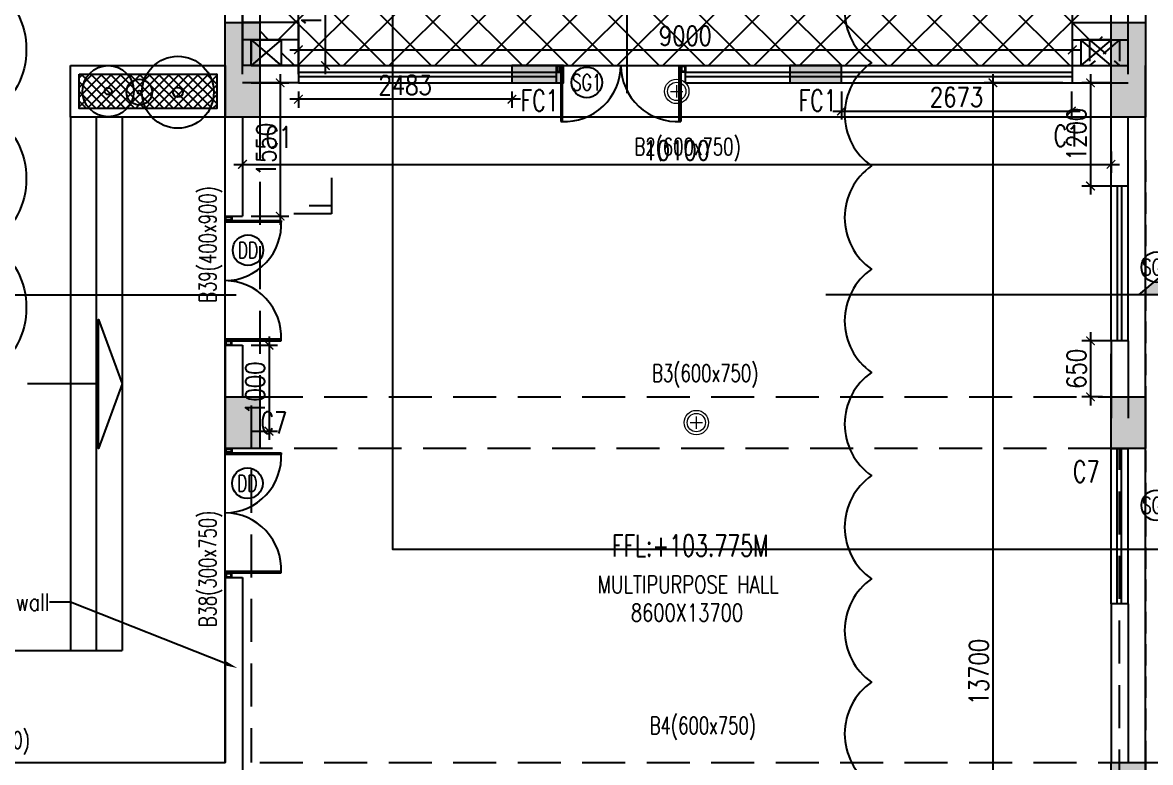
# Model space of a CAD drawing. Extents: x -32840 to 422982, y 280745 to 888746.
# Drawn here: x 100920 to 114036, y 867037 to 875637 of the extents above; entities that cross this region are included whole.
import ezdxf
from ezdxf import colors
from ezdxf.entities.mleader import LeaderData, LeaderLine
from ezdxf.enums import TextEntityAlignment as Align
from ezdxf.math import Vec2, Vec3

# ---------------------------------------------------------------- set-up
doc = ezdxf.new("R2010")
doc.units = 0
doc.header["$LTSCALE"] = 1000
doc.header["$PDMODE"] = 3
for name, pattern in [('ACAD_ISO07W100', [3, 0, -3]), ('CONTINOUS', [0]), ('HIDDEN', [0.375, 0.25, -0.125]), ('HIDDEN2', [0.1875, 0.125, -0.0625])]:
    doc.linetypes.add(name, pattern=pattern)
doc.layers.get('Defpoints').update_dxf_attribs({"linetype": 'HIDDEN'})
for name, color, linetype in [('A-Chejja', 5, 'HIDDEN'), ('a-dim', 3, 'Continuous'), ('A-DOOR', 1, 'Continuous'), ('A-duct', 1, 'Continuous'), ('A-Duct Above', 20, 'HIDDEN2'), ('A-FL-Drop', 3, 'Continuous'), ('A-LVL', 31, 'HIDDEN'), ('A-PLINE', 2, 'Continuous'), ('A-RD', 6, 'Continuous'), ('A-Rev', 31, 'Continuous'), ('A-STAIR', 2, 'Continuous'), ('A-Tag LVl', 2, 'Continuous'), ('A-TAG-DW', 2, 'Continuous'), ('A-TXT', 6, 'Continuous'), ('A-WALL', 7, 'CONTINOUS'), ('a-win', 1, 'Continuous'), ('COLNO', 6, 'Continuous'), ('HATCH', 8, 'Continuous'), ('S-BEAM', 2, 'Continuous'), ('S-BEAM NO', 3, 'Continuous'), ('S-RCWALL', 10, 'Continuous'), ('S-RCWALL HATCH', 165, 'Continuous'), ('secton', 8, 'Continuous'), ('STR-HATCH', 252, 'Continuous'), ('trees', 254, 'Continuous')]:
    doc.layers.add(name, color=color, linetype=linetype)
doc.layers.add('STR-CAMBER', color=5, linetype='Continuous', lineweight=0)
doc.styles.add('ROMANS', font='romans.shx', dxfattribs={"width": 0.8})
doc.dimstyles.new('dim-1', dxfattribs={"dimscale": 100, "dimtxt": 2.25, "dimasz": 1, "dimexe": 1, "dimexo": 1, "dimgap": 0.5, "dimtad": 1, "dimdec": 0, "dimzin": 3, "dimdsep": 46, "dimtxsty": 'ROMANS', "dimblk": 'ARCHTICK', "dimcen": 0.0625, "dimdle": 1, "dimclrd": 256, "dimclre": 256, "dimclrt": 6, "dimadec": 0, "dimazin": 0, "dimtfac": 1, "dimtdec": 0, "dimtix": 1, "dimtmove": 1, "dimatfit": 3, "dimfxl": 1, "dimfrac": 2, "dimtolj": 1, "dimtzin": 3, "dimarcsym": 0})

# ---------------------------------------------------------------- blocks, each defined once
blk = doc.blocks.new('A$C6b1eea8e')
at = {"layer": 'S-RCWALL HATCH'}
for points in [[(28320.4, 24848.1), (28720.4, 24848.1), (28720.4, 23748.1), (28320.4, 23748.1)], [(38620.4, 24848.1), (39020.4, 24848.1), (39020.4, 23748.1), (38620.4, 23748.1)], [(31653.7, 24348.1), (31653.7, 24148.1), (32253.7, 24148.1), (32253.7, 24348.1)], [(34887.1, 24348), (34887.1, 24148), (35487.1, 24148), (35487.1, 24348)], [(28320.7, 19898.1), (28720.7, 19898.1), (28720.7, 20498.1), (28320.7, 20498.1)], [(38620.4, 19898.1), (39020.4, 19898.1), (39020.4, 20498.1), (38620.4, 20498.1)], [(38620.4, 15648.4), (39020.4, 15648.4), (39020.4, 16248.1), (38620.4, 16248.1)]]:
    blk.add_hatch(color=8, dxfattribs=at).paths.add_polyline_path(points)
at = {"layer": 'STR-HATCH', "linetype": 'Continuous', "lineweight": -2, "ltscale": 0.25}
h = blk.add_hatch(dxfattribs=at)
h.set_pattern_fill('ANSI37', color=8, scale=3000, style=0)
h.set_pattern_definition([(45, (3604.27, 24201.85), (-265.165, 265.165), []), (135, (3604.27, 24201.85), (-265.165, -265.165), [])])
h.paths.add_polyline_path([(38520.4, 24348.1), (38170.4, 24348.1), (38170.4, 24648.1), (38520.4, 24648.1)], flags=17)
h.paths.add_polyline_path([(28720.4, 24648.1), (28970.4, 24648.1), (28970.4, 24348.1), (38520.4, 24348.1), (38520.4, 26648.1), (28720.4, 26648.1)])
at = {"layer": 'A-duct', "color": 8}
for p, q in [((28620.4, 24648.1), (28970.4, 24348.1)), ((28970.4, 24648.1), (28620.4, 24348.1)), ((38620.4, 24348.1), (38270.4, 24648.1)), ((38620.4, 24648.1), (38270.4, 24348.1))]:
    blk.add_line(p, q, dxfattribs=at)
at = {"layer": 'S-BEAM', "color": 8, "ltscale": 2}
for p, q in [((28720.4, 26648.1), (28720.4, 24348.1)), ((38620.4, 24348.1), (38620.4, 26648.1)), ((28620.4, 24348.1), (38420.4, 24348.1)), ((39020.4, 6348.1), (39020.4, 24348.1))]:
    blk.add_line(p, q, dxfattribs=at)
at = {"layer": 'S-BEAM', "color": 8, "linetype": 'HIDDEN', "ltscale": 2}
for p, q in [((28720.4, 23748.1), (28720.4, 20498.1)), ((38620.4, 20498.1), (38620.4, 23748.1)), ((28720.7, 20498.1), (38620.4, 20498.1)), ((28620.4, 20398.1), (28620.4, 16248.1)), ((38620.4, 19898.1), (28720.7, 19898.1)), ((38720.4, 15897.8), (38720.4, 19898.1)), ((28720.7, 16248.1), (38620.4, 16248.1))]:
    blk.add_line(p, q, dxfattribs=at)
at = {"layer": 'S-BEAM', "color": 8}
for points in [[(28620.4, 24648.1), (28970.4, 24648.1), (28970.4, 24348.1), (28620.4, 24348.1)], [(38270.4, 24348.1), (38620.4, 24348.1), (38620.4, 24648.1), (38270.4, 24648.1)]]:
    blk.add_lwpolyline(points, close=True, dxfattribs=at)
blk.add_lwpolyline([(12820.4, 16948.1), (12820.4, 16948.1), (12820.4, 16247.8), (28320.4, 16247.8), (28320.4, 24348.1)], dxfattribs=at)
at = {"layer": 'S-BEAM', "color": 8, "linetype": 'HIDDEN', "ltscale": 750}
blk.add_lwpolyline([(38620.4, 23748.1), (28720.4, 23748.1)], dxfattribs=at)
at = {"layer": 'S-RCWALL', "color": 8}
for points in [[(28320.4, 24848.1), (28720.4, 24848.1), (28720.4, 23748.1), (28320.4, 23748.1)], [(38620.4, 24848.1), (39020.4, 24848.1), (39020.4, 23748.1), (38620.4, 23748.1)], [(31653.7, 24348.1), (31653.7, 24148.1), (32253.7, 24148.1), (32253.7, 24348.1)], [(34887.1, 24348), (34887.1, 24148), (35487.1, 24148), (35487.1, 24348)], [(28320.7, 20498.1), (28720.7, 20498.1), (28720.7, 19898.1), (28320.7, 19898.1)], [(38620.4, 20498.1), (39020.4, 20498.1), (39020.4, 19898.1), (38620.4, 19898.1)], [(38620.4, 16248.1), (39020.4, 16248.1), (39020.4, 15648.1), (38620.4, 15648.1)]]:
    blk.add_lwpolyline(points, close=True, dxfattribs=at)
at = {"layer": 'secton', "color": 8, "linetype": 'Continuous'}
for p, q in [((29555.9, 23045.1), (29555.9, 22623.1)), ((29555.9, 22716.5), (29297.5, 22716.5)), ((29555.9, 22623.1), (29117.7, 22623.1))]:
    blk.add_line(p, q, dxfattribs=at)
at = {"layer": 'STR-CAMBER', "color": 8, "ltscale": 0.5}
for p, q in [((33499.2, 24048.1), (33641.6, 24048.1)), ((33570.4, 23976.9), (33570.4, 24119.2)), ((33798.1, 20126.9), (33798.1, 20269.2)), ((33726.9, 20198.1), (33869.2, 20198.1))]:
    blk.add_line(p, q, dxfattribs=at)
at = {"layer": 'STR-CAMBER', "color": 8, "linetype": 'ACAD_ISO07W100', "ltscale": 50}
blk.add_line((33570.4, 23748.1), (33570.4, 6348), dxfattribs=at)
at = {"layer": 'STR-CAMBER', "color": 8, "ltscale": 0.5}
for centre, radius in [((33570.4, 24048.1), 142.3), ((33570.4, 24048.1), 106.7), ((33798.1, 20198.1), 142.3), ((33798.1, 20198.1), 106.7)]:
    blk.add_circle(centre, radius, dxfattribs=at)
at = {"layer": 'COLNO', "color": 8, "style": 'ROMANS', "width": 0.7}
for s, p in [('FC1', (31754.5, 23818)), ('FC1', (34989, 23818)), ('C1', (28786.9, 23390.8)), ('C1', (37951.2, 23406.5)), ('C7', (28730.1, 20073)), ('C7', (38177.1, 19503.3))]:
    blk.add_text(s, height=250, dxfattribs=at).set_placement(p)
at = {"layer": 'S-BEAM NO', "color": 8, "style": 'ROMANS', "width": 0.7}
for s, p in [('B2(600x750)', (33696.4, 23505.6)), ('B3(600x750)', (33902.3, 20872.7)), ('B4(600x750)', (33874.6, 16777.2)), ('B8(300x750)', (25430.2, 16607))]:
    blk.add_text(s, height=200, dxfattribs=at).set_placement(p, align=Align.TOP_CENTER)
for s, p in [('B39(400x900)', (28015.7, 22269)), ('B38(300x750)', (28015.7, 18497))]:
    blk.add_text(s, height=200, rotation=90, dxfattribs=at).set_placement(p, align=Align.TOP_CENTER)
blk = doc.blocks.new('RD')
at = {"style": 'ROMANS', "width": 0.75}
for tag, p in [('RT', (10.24, 14.08)), ('SZ', (10.24, 2.74))]:
    blk.add_attdef(tag, text='', height=9, dxfattribs=at).set_placement(p, align=Align.CENTER)
blk = doc.blocks.new('1500 DOUBLE GLAZING')
for p, q in [((71, 550), (52, 550)), ((1429, 550), (1448, 550)), ((52, 102), (71, 102)), ((1448, 102), (1429, 102))]:
    blk.add_line(p, q)
at = {"color": 8}
for p, q in [((61, 102), (61, 550)), ((1438, 102), (1438, 550))]:
    blk.add_line(p, q, dxfattribs=at)
for points in [[(52, 650), (71, 650), (71, 2), (52, 2)], [(1448, 650), (1429, 650), (1429, 2), (1448, 2)], [(0, 75), (50, 75), (50, 0), (0, 0)], [(8, 67), (42, 67), (42, 8), (8, 8)], [(1500, 75), (1450, 75), (1450, 0), (1500, 0)], [(1492, 67), (1458, 67), (1458, 8), (1492, 8)]]:
    blk.add_lwpolyline(points, close=True)
for centre in [(52, 0), (1448, 0)]:
    blk.add_circle(centre, 2.5)
for centre, radius, start, end in [((92, -7), 658, 0.6017, 93.477), ((1407, -6), 657, 87.2266, 179.4782)]:
    blk.add_arc(centre, radius, start, end, dxfattribs=at)
at = {"layer": 'A-FL-Drop'}
blk.add_line((1500, 0), (0, 0), dxfattribs=at)
blk = doc.blocks.new('sfff')
at = {"color": 101, "lineweight": 25, "ltscale": 0.2}
for radius in [1.71, 0.233]:
    blk.add_circle((0, 0), radius, dxfattribs=at)
blk = doc.blocks.new('TAG-DOOR-WINOW')
blk.add_circle((0, 0), 2.37)
at = {"color": 6, "style": 'ROMANS', "width": 0.7}
blk.add_attdef('DW', text='', height=2.5, dxfattribs=at).set_placement((0, 0), align=Align.MIDDLE_CENTER)
blk = doc.blocks.new('TAG-SEC-ARROW')
h = blk.add_hatch(color=256)
h.paths.add_polyline_path([(-10.11, 0), (-6.5, 0, -0.2206), (-4.2, 4.96)])
h.paths.add_polyline_path([(0, 8.49), (-4.16, 5, -0.175251), (0, 6.5, -0.175251), (4.16, 5)])
h.paths.add_polyline_path([(4.2, 4.96, -0.2206), (6.5, 0), (10.11, 0)])
for p, q in [((0, 8.49), (-10.11, 0)), ((0, 8.49), (10.11, 0)), ((-6.5, 0), (-10.11, 0)), ((6.5, 0), (46.5, 0))]:
    blk.add_line(p, q)
blk.add_arc((0, 0), 6.5, 0, 180)
blk = doc.blocks.new('A$Ce1edbb18')
at = {"layer": 'A-Tag LVl', "xscale": -100.0000000000005, "yscale": 100.0000000000005, "zscale": 100, "rotation": 90}
blk.add_blockref('TAG-SEC-ARROW', (29368, 11129), dxfattribs=at)
at = {"layer": 'A-Tag LVl', "yscale": 100, "zscale": 100}
for p, xscale in [((20176, 4136), 100), ((36332, 4136), -100)]:
    blk.add_blockref('TAG-SEC-ARROW', p, dxfattribs=dict(at, xscale=xscale))
blk = doc.blocks.new('_ArchTick')
at = {"color": 0, "linetype": 'ByBlock', "const_width": 0.15}
blk.add_lwpolyline([(-0.5, -0.5), (0.5, 0.5)], dxfattribs=at)
blk = doc.blocks.new('*D1311')
at = {"layer": 'a-dim', "lineweight": -2, "transparency": 16777216}
for p, q in [((104442, 875037, 0), (104442, 876737, 0)), ((103578, 876637, 0), (104542, 876637, 0)), ((103578, 875137, 0), (104542, 875137, 0))]:
    blk.add_line(p, q, dxfattribs=at)
at = {"layer": 'Defpoints', "color": 0, "transparency": 16777216}
for p in [(103478, 876637, 0), (104442, 876637, 0), (103478, 875137, 0)]:
    blk.add_point(p, dxfattribs=at)
at = {"layer": 'a-dim', "lineweight": -2, "transparency": 16777216, "xscale": 100, "yscale": 100, "zscale": 100}
for p, rotation in [((104442, 876637, 0), 90), ((104442, 875137, 0), 270)]:
    blk.add_blockref('_ArchTick', p, dxfattribs=dict(at, rotation=rotation))
at = {"layer": 'a-dim', "color": 6, "transparency": 16777216, "insert": (104280, 875887, 0), "char_height": 225, "attachment_point": 5, "rotation": 90, "style": 'ROMANS'}
blk.add_mtext('\\A1;1500', dxfattribs=at)
blk = doc.blocks.new('*D1312')
at = {"layer": 'a-dim', "lineweight": -2, "transparency": 16777216}
for p, q in [((113878, 875924, 0), (113028, 875924, 0)), ((113128, 875037, 0), (113128, 876024, 0)), ((113778, 875037, 0), (113778, 876024, 0))]:
    blk.add_line(p, q, dxfattribs=at)
at = {"layer": 'Defpoints', "color": 0, "transparency": 16777216}
for p in [(113128, 875924, 0), (113128, 874937, 0), (113778, 874937, 0)]:
    blk.add_point(p, dxfattribs=at)
at = {"layer": 'a-dim', "lineweight": -2, "transparency": 16777216, "xscale": 100, "yscale": 100, "zscale": 100, "rotation": 180}
blk.add_blockref('_ArchTick', (113128, 875924, 0), dxfattribs=at)
at = {"layer": 'a-dim', "lineweight": -2, "transparency": 16777216, "xscale": 100, "yscale": 100, "zscale": 100}
blk.add_blockref('_ArchTick', (113778, 875924, 0), dxfattribs=at)
at = {"layer": 'a-dim', "color": 6, "transparency": 16777216, "insert": (113453, 876097, 0), "char_height": 225, "attachment_point": 5, "style": 'ROMANS'}
blk.add_mtext('\\A1;EQ', dxfattribs=at)
blk = doc.blocks.new('*D1313')
at = {"layer": 'a-dim', "lineweight": -2, "transparency": 16777216}
for p, q in [((113339, 875037, 0), (113339, 873637, 0)), ((113578, 874937, 0), (113239, 874937, 0)), ((113578, 873737, 0), (113239, 873737, 0))]:
    blk.add_line(p, q, dxfattribs=at)
at = {"layer": 'Defpoints', "color": 0, "transparency": 16777216}
for p in [(113678, 874937, 0), (113339, 873737, 0), (113678, 873737, 0)]:
    blk.add_point(p, dxfattribs=at)
at = {"layer": 'a-dim', "lineweight": -2, "transparency": 16777216, "xscale": 100, "yscale": 100, "zscale": 100}
for p, rotation in [((113339, 874937, 0), 90), ((113339, 873737, 0), 270)]:
    blk.add_blockref('_ArchTick', p, dxfattribs=dict(at, rotation=rotation))
at = {"layer": 'a-dim', "color": 6, "transparency": 16777216, "insert": (113177, 874337, 0), "char_height": 225, "attachment_point": 5, "rotation": 90, "style": 'ROMANS'}
blk.add_mtext('\\A1;1200', dxfattribs=at)
blk = doc.blocks.new('*D1314')
at = {"layer": 'a-dim', "lineweight": -2, "transparency": 16777216}
for p, q in [((113339, 872037, 0), (113339, 871187, 0)), ((113578, 871937, 0), (113239, 871937, 0)), ((113478, 871287, 0), (113239, 871287, 0))]:
    blk.add_line(p, q, dxfattribs=at)
at = {"layer": 'Defpoints', "color": 0, "transparency": 16777216}
for p in [(113678, 871937, 0), (113339, 871287, 0), (113578, 871287, 0)]:
    blk.add_point(p, dxfattribs=at)
at = {"layer": 'a-dim', "lineweight": -2, "transparency": 16777216, "xscale": 100, "yscale": 100, "zscale": 100}
for p, rotation in [((113339, 871937, 0), 90), ((113339, 871287, 0), 270)]:
    blk.add_blockref('_ArchTick', p, dxfattribs=dict(at, rotation=rotation))
at = {"layer": 'a-dim', "color": 6, "transparency": 16777216, "insert": (113177, 871612, 0), "char_height": 225, "attachment_point": 5, "rotation": 90, "style": 'ROMANS'}
blk.add_mtext('\\A1;650', dxfattribs=at)
blk = doc.blocks.new('*D1315')
at = {"layer": 'a-dim', "lineweight": -2, "transparency": 16777216}
for p, q in [((103916, 875037, 0), (103916, 873287, 0)), ((103578, 874937, 0), (104016, 874937, 0)), ((103578, 873387, 0), (104016, 873387, 0))]:
    blk.add_line(p, q, dxfattribs=at)
at = {"layer": 'Defpoints', "color": 0, "transparency": 16777216}
for p in [(103478, 874937, 0), (103478, 873387, 0), (103916, 873387, 0)]:
    blk.add_point(p, dxfattribs=at)
at = {"layer": 'a-dim', "lineweight": -2, "transparency": 16777216, "xscale": 100, "yscale": 100, "zscale": 100}
for p, rotation in [((103916, 874937, 0), 90), ((103916, 873387, 0), 270)]:
    blk.add_blockref('_ArchTick', p, dxfattribs=dict(at, rotation=rotation))
at = {"layer": 'a-dim', "color": 6, "transparency": 16777216, "insert": (103753, 874162, 0), "char_height": 225, "attachment_point": 5, "rotation": 90, "style": 'ROMANS'}
blk.add_mtext('\\A1;1550', dxfattribs=at)
blk = doc.blocks.new('*D1316')
at = {"layer": 'a-dim', "lineweight": -2, "transparency": 16777216}
for p, q in [((103786, 871987, 0), (103786, 870787, 0)), ((103578, 871887, 0), (103886, 871887, 0)), ((103578, 870887, 0), (103886, 870887, 0))]:
    blk.add_line(p, q, dxfattribs=at)
at = {"layer": 'Defpoints', "color": 0, "transparency": 16777216}
for p in [(103478, 871887, 0), (103478, 870887, 0), (103786, 870887, 0)]:
    blk.add_point(p, dxfattribs=at)
at = {"layer": 'a-dim', "lineweight": -2, "transparency": 16777216, "xscale": 100, "yscale": 100, "zscale": 100}
for p, rotation in [((103786, 871887, 0), 90), ((103786, 870887, 0), 270)]:
    blk.add_blockref('_ArchTick', p, dxfattribs=dict(at, rotation=rotation))
at = {"layer": 'a-dim', "color": 6, "transparency": 16777216, "insert": (103624, 871387, 0), "char_height": 225, "attachment_point": 5, "rotation": 90, "style": 'ROMANS'}
blk.add_mtext('\\A1;1000', dxfattribs=at)
blk = doc.blocks.new('*D1317')
at = {"layer": 'a-dim', "lineweight": -2, "transparency": 16777216}
for p, q in [((112204, 875037, 0), (112204, 861137, 0)), ((113017, 874937, 0), (112104, 874937, 0)), ((110445, 861237, 0), (112304, 861237, 0))]:
    blk.add_line(p, q, dxfattribs=at)
at = {"layer": 'Defpoints', "color": 0, "transparency": 16777216}
for p in [(113117, 874937, 0), (110345, 861237, 0), (112204, 861237, 0)]:
    blk.add_point(p, dxfattribs=at)
at = {"layer": 'a-dim', "lineweight": -2, "transparency": 16777216, "xscale": 100, "yscale": 100, "zscale": 100}
for p, rotation in [((112204, 874937, 0), 90), ((112204, 861237, 0), 270)]:
    blk.add_blockref('_ArchTick', p, dxfattribs=dict(at, rotation=rotation))
at = {"layer": 'a-dim', "color": 6, "transparency": 16777216, "insert": (112041, 868087, 0), "char_height": 225, "attachment_point": 5, "rotation": 90, "style": 'ROMANS'}
blk.add_mtext('\\A1;13700', dxfattribs=at)
blk = doc.blocks.new('*D1318')
at = {"layer": 'a-dim', "lineweight": -2, "transparency": 16777216}
for p, q in [((103478, 874137, 0), (103478, 873889, 0)), ((113578, 874137, 0), (113578, 873889, 0)), ((103378, 873989, 0), (113678, 873989, 0))]:
    blk.add_line(p, q, dxfattribs=at)
at = {"layer": 'Defpoints', "color": 0, "transparency": 16777216}
for p in [(103478, 874237, 0), (113578, 874237, 0), (113578, 873989, 0)]:
    blk.add_point(p, dxfattribs=at)
at = {"layer": 'a-dim', "lineweight": -2, "transparency": 16777216, "xscale": 100, "yscale": 100, "zscale": 100, "rotation": 180}
blk.add_blockref('_ArchTick', (103478, 873989, 0), dxfattribs=at)
at = {"layer": 'a-dim', "lineweight": -2, "transparency": 16777216, "xscale": 100, "yscale": 100, "zscale": 100}
blk.add_blockref('_ArchTick', (113578, 873989, 0), dxfattribs=at)
at = {"layer": 'a-dim', "color": 6, "transparency": 16777216, "insert": (108528, 874151, 0), "char_height": 225, "attachment_point": 5, "style": 'ROMANS'}
blk.add_mtext('\\A1;10100', dxfattribs=at)
blk = doc.blocks.new('*D1462')
at = {"layer": 'a-dim', "lineweight": -2, "transparency": 16777216}
for p, q in [((103378, 875924, 0), (104228, 875924, 0)), ((103478, 875037, 0), (103478, 876024, 0)), ((104128, 875037, 0), (104128, 876024, 0))]:
    blk.add_line(p, q, dxfattribs=at)
at = {"layer": 'Defpoints', "color": 0, "transparency": 16777216}
for p in [(104128, 875924, 0), (103478, 874937, 0), (104128, 874937, 0)]:
    blk.add_point(p, dxfattribs=at)
at = {"layer": 'a-dim', "lineweight": -2, "transparency": 16777216, "xscale": 100, "yscale": 100, "zscale": 100, "rotation": 180}
blk.add_blockref('_ArchTick', (103478, 875924, 0), dxfattribs=at)
at = {"layer": 'a-dim', "lineweight": -2, "transparency": 16777216, "xscale": 100, "yscale": 100, "zscale": 100}
blk.add_blockref('_ArchTick', (104128, 875924, 0), dxfattribs=at)
at = {"layer": 'a-dim', "color": 6, "transparency": 16777216, "insert": (103803, 876097, 0), "char_height": 225, "attachment_point": 5, "style": 'ROMANS'}
blk.add_mtext('\\A1;EQ', dxfattribs=at)
blk = doc.blocks.new('*D1478')
at = {"layer": 'A-WALL', "lineweight": -2, "transparency": 16777216}
for p, q in [((104128, 875237, 0), (104128, 875421, 0)), ((113128, 875237, 0), (113128, 875421, 0)), ((104028, 875321, 0), (113228, 875321, 0))]:
    blk.add_line(p, q, dxfattribs=at)
at = {"layer": 'Defpoints', "color": 0, "transparency": 16777216}
for p in [(113128, 875321, 0), (104128, 875137, 0), (113128, 875137, 0)]:
    blk.add_point(p, dxfattribs=at)
at = {"layer": 'A-WALL', "lineweight": -2, "transparency": 16777216, "xscale": 100, "yscale": 100, "zscale": 100, "rotation": 180}
blk.add_blockref('_ArchTick', (104128, 875321, 0), dxfattribs=at)
at = {"layer": 'A-WALL', "lineweight": -2, "transparency": 16777216, "xscale": 100, "yscale": 100, "zscale": 100}
blk.add_blockref('_ArchTick', (113128, 875321, 0), dxfattribs=at)
at = {"layer": 'A-WALL', "color": 6, "transparency": 16777216, "insert": (108628, 875483, 0), "char_height": 225, "attachment_point": 5, "style": 'ROMANS'}
blk.add_mtext('\\A1;9000', dxfattribs=at)
blk = doc.blocks.new('A$Cd22f0104')
at = {"layer": 'S-RCWALL HATCH'}
for points in [[(24700, 21100), (25100, 21100), (25100, 20000), (24700, 20000)], [(35000, 21100), (35400, 21100), (35400, 20000), (35000, 20000)], [(24701, 16150), (25101, 16150), (25101, 16750), (24701, 16750)], [(35000, 16150), (35400, 16150), (35400, 16750), (35000, 16750)], [(35000, 11900), (35400, 11900), (35400, 12500), (35000, 12500)]]:
    blk.add_hatch(color=253, dxfattribs=at).paths.add_polyline_path(points)
at = {"layer": 'S-RCWALL'}
for points in [[(24700, 21100), (25100, 21100), (25100, 20000), (24700, 20000)], [(35000, 21100), (35400, 21100), (35400, 20000), (35000, 20000)], [(24701, 16750), (25101, 16750), (25101, 16150), (24701, 16150)], [(35000, 16750), (35400, 16750), (35400, 16150), (35000, 16150)], [(35000, 12500), (35400, 12500), (35400, 11900), (35000, 11900)]]:
    blk.add_lwpolyline(points, close=True, dxfattribs=at)
blk = doc.blocks.new('*D1479')
at = {"layer": 'A-DOOR', "lineweight": -2, "transparency": 16777216}
for p, q in [((106711, 874746, 0), (104028, 874746, 0)), ((104128, 874837, 0), (104128, 874646, 0)), ((106611, 874837, 0), (106611, 874646, 0))]:
    blk.add_line(p, q, dxfattribs=at)
at = {"layer": 'Defpoints', "color": 0, "transparency": 16777216}
for p in [(104128, 874937, 0), (106611, 874937, 0), (104128, 874746, 0)]:
    blk.add_point(p, dxfattribs=at)
at = {"layer": 'A-DOOR', "lineweight": -2, "transparency": 16777216, "xscale": 100, "yscale": 100, "zscale": 100, "rotation": 180}
blk.add_blockref('_ArchTick', (104128, 874746, 0), dxfattribs=at)
at = {"layer": 'A-DOOR', "lineweight": -2, "transparency": 16777216, "xscale": 100, "yscale": 100, "zscale": 100}
blk.add_blockref('_ArchTick', (106611, 874746, 0), dxfattribs=at)
at = {"layer": 'A-DOOR', "color": 6, "transparency": 16777216, "insert": (105369, 874909, 0), "char_height": 225, "attachment_point": 5, "style": 'ROMANS'}
blk.add_mtext('\\A1;2483', dxfattribs=at)
blk = doc.blocks.new('*D1480')
at = {"layer": 'A-DOOR', "lineweight": -2, "transparency": 16777216}
for p, q in [((110444, 874837, 0), (110444, 874509, 0)), ((113117, 874837, 0), (113117, 874509, 0)), ((110344, 874609, 0), (113217, 874609, 0))]:
    blk.add_line(p, q, dxfattribs=at)
at = {"layer": 'Defpoints', "color": 0, "transparency": 16777216}
for p in [(110444, 874937, 0), (113117, 874937, 0), (113117, 874609, 0)]:
    blk.add_point(p, dxfattribs=at)
at = {"layer": 'A-DOOR', "lineweight": -2, "transparency": 16777216, "xscale": 100, "yscale": 100, "zscale": 100, "rotation": 180}
blk.add_blockref('_ArchTick', (110444, 874609, 0), dxfattribs=at)
at = {"layer": 'A-DOOR', "lineweight": -2, "transparency": 16777216, "xscale": 100, "yscale": 100, "zscale": 100}
blk.add_blockref('_ArchTick', (113117, 874609, 0), dxfattribs=at)
at = {"layer": 'A-DOOR', "color": 6, "transparency": 16777216, "insert": (111781, 874771, 0), "char_height": 225, "attachment_point": 5, "style": 'ROMANS'}
blk.add_mtext('\\A1;2673', dxfattribs=at)

msp = doc.modelspace()

# ---------------------------------------------------------------- hatches: boundary and pattern name
at = {"layer": 'HATCH'}
h = msp.add_hatch(dxfattribs=at)
h.set_pattern_fill('ANSI37', color=84, scale=25)
h.set_pattern_definition([(45, (-133222.66, 1422709.88), (-56.126601, 56.126601), []), (135, (-133222.66, 1422709.88), (-56.126601, -56.126601), [])])
h.paths.add_polyline_path([(103177.6, 875037.1), (101577.6, 875037.1), (101577.6, 874637.1), (103177.6, 874637.1)])

# ---------------------------------------------------------------- linework, layer by layer
at = {"layer": 'A-Chejja'}
msp.add_line((113977.6, 874037.1, 0), (113977.6, 859037.1, 0), dxfattribs=at)
at = {"layer": 'A-DOOR'}
for p, q in [((104127.6, 875137.1, 0), (107127.6, 875137.1, 0)), ((107127.6, 874937.1, 0), (107127.6, 875137.1, 0)), ((108627.6, 875137.1, 0), (113127.6, 875137.1, 0)), ((108627.6, 874937.1, 0), (108627.6, 875137.1, 0)), ((104127.6, 875062.1, 0), (107127.6, 875062.1, 0)), ((104127.6, 875012.1, 0), (107127.6, 875012.1, 0)), ((108627.6, 875062.1, 0), (113127.6, 875062.1, 0)), ((108627.6, 875012.1, 0), (113127.6, 875012.1, 0)), ((104127.6, 874937.1, 0), (107127.6, 874937.1, 0)), ((108627.6, 874937.1, 0), (113127.6, 874937.1, 0))]:
    msp.add_line(p, q, dxfattribs=at)
msp.add_lwpolyline([(105227.2, 881563.6), (123344.1, 881563.6), (123344.1, 869511.4), (105227.2, 869511.4)], close=True, dxfattribs=at)
at = {"layer": 'A-Duct Above', "ltscale": 2}
for p, q in [((103927.6, 875437.1, 0), (103577.6, 875137.1, 0)), ((103577.6, 875437.1, 0), (103927.6, 875137.1, 0)), ((103577.6, 875437.1, 0), (103577.6, 875137.1, 0)), ((103927.6, 875437.1, 0), (103927.6, 875137.1, 0)), ((104127.6, 875437.1, 0), (104127.6, 875137.1, 0)), ((113127.6, 875437.1, 0), (113127.6, 875137.1, 0)), ((113327.6, 875437.1, 0), (113327.6, 875137.1, 0)), ((113327.6, 875437.1, 0), (113677.6, 875137.1, 0)), ((113677.6, 875437.1, 0), (113327.6, 875137.1, 0)), ((113677.6, 875437.1, 0), (113677.6, 875137.1, 0))]:
    msp.add_line(p, q, dxfattribs=at)
at = {"layer": 'A-PLINE', "elevation": 0}
msp.add_lwpolyline([(115057.2, 885305.7, 0.5205671), (113857.2, 885305.7, 0.5205671), (112657.2, 885305.7, 0.5205671), (111457.2, 885305.7, 0.5205671), (110792.2, 884770.7, 0.5205671), (110792.2, 883570.7, 0.5205671), (110792.2, 882370.7, 0.5205671), (110792.2, 881170.7, 0.5205671), (110792.2, 879970.7, 0.5205671), (110792.2, 878770.7, 0.5205671), (110792.2, 877570.7, 0.5205671), (110792.2, 876370.7, 0.5205671), (110792.2, 875170.7, 0.5205671), (110792.2, 873970.7, 0.5205671), (110792.2, 872770.7, 0.5205671), (110792.2, 871570.7, 0.5205671), (110792.2, 870370.7, 0.5205671), (110792.2, 869170.7, 0.5205671), (110792.2, 867970.7, 0.5205671), (110792.2, 866770.7, 0.5205671)], format="xyb", dxfattribs=at)
at = {"layer": 'A-Rev', "elevation": 0}
msp.add_lwpolyline([(100573, 877573.6, -0.5205671), (100573, 876073.6, -0.5205671), (100573, 874573.6, -0.5205671), (100573, 873073.6, -0.5205671), (100573, 871573.6, -0.5205671)], format="xyb", dxfattribs=at)
at = {"layer": 'A-STAIR'}
for p, q in [((101477.6, 874537.1, 0), (101477.6, 868343.5, 0)), ((101777.6, 874537.1, 0), (101777.6, 868343.5, 0)), ((102077.6, 874537.1, 0), (102077.6, 868337.1, 0)), ((97477.6, 868337.1, 0), (102077.6, 868337.1, 0))]:
    msp.add_line(p, q, dxfattribs=at)
at = {"layer": 'A-STAIR', "elevation": 0}
for points in [[(101477.6, 875137.1), (103277.6, 875137.1), (103277.6, 874537.1), (101477.6, 874537.1)], [(101577.6, 875037.1), (103177.6, 875037.1), (103177.6, 874637.1), (101577.6, 874637.1)]]:
    msp.add_lwpolyline(points, close=True, dxfattribs=at)
at = {"layer": 'A-TXT', "elevation": 0}
msp.add_lwpolyline([(101802.6, 871437.1), (101802.6, 872187.1), (102077.6, 871437.1), (101802.6, 870687.1), (101802.6, 871437.1), (100975.8, 871437.1)], dxfattribs=at)
at = {"layer": 'A-WALL'}
for p, q in [((103277.6, 873387.1, 0), (103277.6, 876637.1, 0)), ((103477.6, 876637.1, 0), (103477.6, 875137.1, 0)), ((113777.6, 875637.1, 0), (113777.6, 876637.1, 0)), ((113977.6, 876637.1, 0), (113977.6, 875137.1, 0)), ((104127.6, 875637.1, 0), (103477.6, 875637.1, 0)), ((104127.6, 875637.1, 0), (104127.6, 875437.1, 0)), ((113127.6, 875637.1, 0), (113127.6, 875437.1, 0)), ((113127.6, 875637.1, 0), (113777.6, 875637.1, 0)), ((103477.6, 875137.1, 0), (103477.6, 875437.1, 0)), ((104127.6, 875437.1, 0), (103477.6, 875437.1, 0)), ((113127.6, 875437.1, 0), (113777.6, 875437.1, 0)), ((113777.6, 875137.1, 0), (113777.6, 875437.1, 0)), ((104127.6, 875137.1, 0), (103477.6, 875137.1, 0)), ((104127.6, 875137.1, 0), (103477.6, 875137.1, 0)), ((104127.6, 875137.1, 0), (104127.6, 874937.1, 0)), ((104127.6, 875137.1, 0), (104127.6, 874937.1, 0)), ((113127.6, 875137.1, 0), (113127.6, 874937.1, 0)), ((113127.6, 875137.1, 0), (113777.6, 875137.1, 0)), ((104127.6, 874937.1, 0), (103477.6, 874937.1, 0)), ((104127.6, 874937.1, 0), (103477.6, 874937.1, 0)), ((103677.9, 874937.1, 0), (103576.3, 874937.1, 0)), ((113127.6, 874937.1, 0), (113777.6, 874937.1, 0)), ((113577.6, 873737.1, 0), (113577.6, 874937.1, 0)), ((103477.6, 874537.1, 0), (103477.6, 873387.1, 0)), ((113777.6, 873737.1, 0), (113777.6, 874537.1, 0)), ((113777.6, 873737.1, 0), (113577.6, 873737.1, 0)), ((103277.6, 873387.1, 0), (103477.6, 873387.1, 0)), ((103277.6, 871887.1, 0), (103277.6, 871287.1, 0)), ((103277.6, 871887.1, 0), (103477.6, 871887.1, 0)), ((103477.6, 871887.1, 0), (103477.9, 871287.1, 0)), ((113777.6, 871937.1, 0), (113577.6, 871937.1, 0)), ((113577.6, 871937.1, 0), (113577.6, 871037.1, 0)), ((113777.6, 871937.1, 0), (113777.6, 871037.1, 0)), ((103277.9, 871287.1, 0), (103477.9, 871287.1, 0)), ((113777.6, 870681.5, 0), (113577.6, 870681.5, 0)), ((103277.6, 869187.1, 0), (103277.6, 867037.1, 0)), ((103277.6, 869187.1, 0), (103477.6, 869187.1, 0)), ((103477.6, 869187.1, 0), (103477.6, 866736.8, 0)), ((113777.6, 868881.5, 0), (113577.6, 868881.5, 0)), ((113577.6, 868881.5, 0), (113577.6, 867037.1, 0)), ((113777.6, 868881.5, 0), (113777.6, 867037.1, 0))]:
    msp.add_line(p, q, dxfattribs=at)
at = {"layer": 'a-win'}
for p, q in [((113577.6, 871937.1, 0), (113577.6, 873737.1, 0)), ((113653.1, 871937.1, 0), (113653.1, 873737.1, 0)), ((113703.1, 871937.1, 0), (113703.1, 873737.1, 0)), ((113777.6, 871937.1, 0), (113777.6, 873737.1, 0)), ((113577.6, 868881.5, 0), (113577.6, 870681.5, 0)), ((113649.8, 868881.5, 0), (113649.8, 870681.5, 0)), ((113699.8, 868881.5, 0), (113699.8, 870681.5, 0)), ((113777.6, 868881.5, 0), (113777.6, 870681.5, 0))]:
    msp.add_line(p, q, dxfattribs=at)
at = {"layer": 'S-RCWALL', "elevation": 0}
msp.add_lwpolyline([(113977.6, 867037.1), (114901.8, 867037.1), (114901.8, 878151.4)], dxfattribs=at)

# ---------------------------------------------------------------- block references
msp.add_blockref('A$Ce1edbb18', (78577.6, 868337.1, 0))
at = {"layer": 'A-DOOR'}
for p, rotation in [((108627.6, 875137.1, 0), 179.9999999999932), ((103277.6, 873387.1, 0), 269.9999999999931), ((103277.9, 870687.1, 0), 269.9999999999931)]:
    msp.add_blockref('1500 DOUBLE GLAZING', p, dxfattribs=dict(at, rotation=rotation))
at = {"layer": 'A-PLINE'}
msp.add_blockref('A$Cd22f0104', (78577.4, 854537.1, 0), dxfattribs=at)
at = {"layer": 'A-RD'}
ref = msp.add_blockref('RD', (108305.9, 868596.2, 0), dxfattribs=dict(at, xscale=29.00000000000006, yscale=29.00000000000006, zscale=29.00000000000006, rotation=2.625499531083556e-06))
ref.add_attrib('RT', 'MULTIPURPOSE HALL', dxfattribs={"height": 203, "rotation": 360, "style": 'ROMANS', "oblique": 0, "width": 0.75}).set_placement((108661, 869004.4, 0), align=Align.CENTER)
ref.add_attrib('SZ', '8600X13700', dxfattribs={"height": 203, "rotation": 360, "style": 'ROMANS', "oblique": 0, "width": 0.75}).set_placement((108646.5, 868675.7, 0), align=Align.CENTER)
at = {"layer": 'A-TAG-DW'}
ref = msp.add_blockref('TAG-DOOR-WINOW', (107481.1, 874941.7, 0), dxfattribs=dict(at, xscale=75.00000000000004, yscale=75.00000000000004, zscale=75.00000000000004, rotation=334.3000000001243))
ref.add_attrib('DW', 'SG1', dxfattribs={"layer": '0', "color": 6, "height": 187.5, "style": 'ROMANS', "width": 0.7}).set_placement((107481.1, 874941.7, 0), align=Align.MIDDLE_CENTER)
ref = msp.add_blockref('TAG-DOOR-WINOW', (103541.3, 872991.2, 0), dxfattribs=dict(at, xscale=75.00000000000004, yscale=75.00000000000004, zscale=75.00000000000004, rotation=334.3000000001243))
ref.add_attrib('DW', 'DD', dxfattribs={"layer": '0', "color": 6, "height": 187.5, "style": 'ROMANS', "width": 0.7}).set_placement((103541.3, 872991.2, 0), align=Align.MIDDLE_CENTER)
ref = msp.add_blockref('TAG-DOOR-WINOW', (114109, 872794, 0), dxfattribs=dict(at, xscale=75.00000000000004, yscale=75.00000000000004, zscale=75.00000000000004, rotation=334.3000000001243))
ref.add_attrib('DW', 'SG8', dxfattribs={"layer": '0', "color": 6, "height": 187.5, "style": 'ROMANS', "width": 0.7}).set_placement((114109, 872794, 0), align=Align.MIDDLE_CENTER)
ref = msp.add_blockref('TAG-DOOR-WINOW', (103534.5, 870281.8, 0), dxfattribs=dict(at, xscale=75.00000000000004, yscale=75.00000000000004, zscale=75.00000000000004, rotation=334.3000000001243))
ref.add_attrib('DW', 'DD', dxfattribs={"layer": '0', "color": 6, "height": 187.5, "style": 'ROMANS', "width": 0.7}).set_placement((103534.5, 870281.8, 0), align=Align.MIDDLE_CENTER)
ref = msp.add_blockref('TAG-DOOR-WINOW', (114109, 870025.7, 0), dxfattribs=dict(at, xscale=75.00000000000004, yscale=75.00000000000004, zscale=75.00000000000004, rotation=334.3000000001243))
ref.add_attrib('DW', 'SG8', dxfattribs={"layer": '0', "color": 6, "height": 187.5, "style": 'ROMANS', "width": 0.7}).set_placement((114109, 870025.7, 0), align=Align.MIDDLE_CENTER)
at = {"layer": 'S-RCWALL'}
msp.add_blockref('A$C6b1eea8e', (74957.2, 850789, 0), dxfattribs=at)
at = {"layer": 'trees', "rotation": 298.0573201281838}
for p, xscale, yscale, zscale in [((102726.1, 874827, 0), 244.3727389479227, 244.3727389479227, 244.3727389479227), ((101915.6, 874839.7, 0), 174.5519563913734, 174.5519563913734, 174.5519563913734), ((102277.4, 874828.1, 0), 87.2759781956867, 87.2759781956867, 87.2759781956867)]:
    msp.add_blockref('sfff', p, dxfattribs=dict(at, xscale=xscale, yscale=yscale, zscale=zscale))

# ---------------------------------------------------------------- texts
at = {"layer": 'A-LVL', "style": 'ROMANS', "width": 0.7}
msp.add_text('FFL:+103.775M ', height=250, dxfattribs=at).set_placement((107772.5, 869432.7))

# ---------------------------------------------------------------- dimensions: what is measured, and where the dimension line sits
at = {"layer": 'a-dim'}
for base, p1, p2, picture, middle in [((104442.3, 876637.1, 0), (103477.6, 875137.1, 0), (103477.6, 876637.1, 0), '*D1311', (104279.8, 875887.1, 0)), ((103915.6, 873387.1, 0), (103477.6, 874937.1, 0), (103477.6, 873387.1, 0), '*D1315', (103753.1, 874162.1, 0)), ((112204, 861237.1, 0), (113117, 874937.1, 0), (110344.6, 861237.1, 0), '*D1317', (112041.5, 868087.1, 0)), ((113339, 873737.1, 0), (113677.6, 874937.1, 0), (113677.6, 873737.1, 0), '*D1313', (113176.5, 874337.1, 0)), ((103786.5, 870887.1, 0), (103477.6, 871887.1, 0), (103477.6, 870887.1, 0), '*D1316', (103624, 871387.1, 0)), ((113339, 871287.1, 0), (113677.6, 871937.1, 0), (113577.6, 871287.1, 0), '*D1314', (113176.5, 871612.1, 0))]:
    dim = msp.add_linear_dim(base=base, p1=p1, p2=p2, angle=90, dimstyle='dim-1', dxfattribs=at)
    dim.commit()
    dim.dimension.update_dxf_attribs({"geometry": picture, "text_midpoint": middle})
dim = msp.add_linear_dim(base=(104127.6, 875923.8, 0), p1=(103477.6, 874937.1, 0), p2=(104127.6, 874937.1, 0), text='EQ', dimstyle='dim-1', dxfattribs=at)
dim.commit()
dim.dimension.update_dxf_attribs({"geometry": '*D1462', "text_midpoint": (103802.6, 876097.1, 0)})
dim = msp.add_linear_dim(base=(113127.6, 875923.8, 0), p1=(113777.6, 874937.1, 0), p2=(113127.6, 874937.1, 0), angle=180, text='EQ', dimstyle='dim-1', dxfattribs=at)
dim.commit()
dim.dimension.update_dxf_attribs({"geometry": '*D1312', "text_midpoint": (113452.6, 876097.1, 0)})
dim = msp.add_linear_dim(base=(113577.6, 873988.7, 0), p1=(103477.6, 874237.1, 0), p2=(113577.6, 874237.1, 0), dimstyle='dim-1', dxfattribs=at)
dim.commit()
dim.dimension.update_dxf_attribs({"geometry": '*D1318', "text_midpoint": (108527.6, 874151.2, 0)})
at = {"layer": 'A-DOOR'}
for base, p1, p2, picture, middle in [((104127.6, 874746.1, 0), (106610.9, 874937.1, 0), (104127.6, 874937.1, 0), '*D1479', (105369.2, 874908.6, 0)), ((113117, 874608.8, 0), (110444.2, 874937.1, 0), (113117, 874937.1, 0), '*D1480', (111780.6, 874771.3, 0))]:
    dim = msp.add_linear_dim(base=base, p1=p1, p2=p2, dimstyle='dim-1', dxfattribs=at)
    dim.commit()
    dim.dimension.update_dxf_attribs({"geometry": picture, "text_midpoint": middle})
at = {"layer": 'A-WALL'}
dim = msp.add_aligned_dim(p1=(104127.6, 875137.1, 0), p2=(113127.6, 875137.1, 0), distance=183.6, dimstyle='dim-1', dxfattribs=at)
dim.commit()
dim.dimension.update_dxf_attribs({"geometry": '*D1478', "text_midpoint": (108627.6, 875483.2, 0)})

# ---------------------------------------------------------------- leaders
at = {"layer": 'A-TXT'}
ml = msp.add_multileader_mtext('Standard', dxfattribs=at)
ml.set_content('200mm block wall', color=256, style='ROMANS')
ml.set_leader_properties()
ml.build(insert=Vec2(0, 0))
ml.multileader.update_dxf_attribs({"dogleg_length": 50, "arrow_head_size": 150})
ctx = ml.context
ctx.base_point, ctx.char_height, ctx.arrow_head_size, ctx.plane_origin = Vec3(98998.7, 868900.1, 0), 200, 150, Vec3(98050, 870155.4, 0)
ctx.text_align_type = 2
notes = []
notes.append((ctx, [(0, (1, 1, 0), (101478.3, 868900.1, 0), (-1, 0), 243.2, [(0, [(103418.7, 868133.7, 0)], 0, [])])]))
ctx.mtext.insert, ctx.mtext.rotation, ctx.mtext.alignment, ctx.mtext.flow_direction = Vec3(101233.1, 869000.1, 0), 6.2831853, 3, 5
for ctx, leaders in notes:
    for number, flags, end, landing, length, lines in leaders:
        leader = LeaderData()
        leader.index, (leader.has_last_leader_line, leader.has_dogleg_vector, leader.attachment_direction) = number, flags
        leader.last_leader_point, leader.dogleg_vector, leader.dogleg_length = Vec3(end), Vec3(landing), length
        for number, points, colour, breaks in lines:
            line = LeaderLine()
            line.index, line.vertices, line.color, line.breaks = number, Vec3.list(points), colors.encode_raw_color(colour), breaks
            leader.lines.append(line)
        ctx.leaders.append(leader)

doc.saveas('drawing.dxf')
